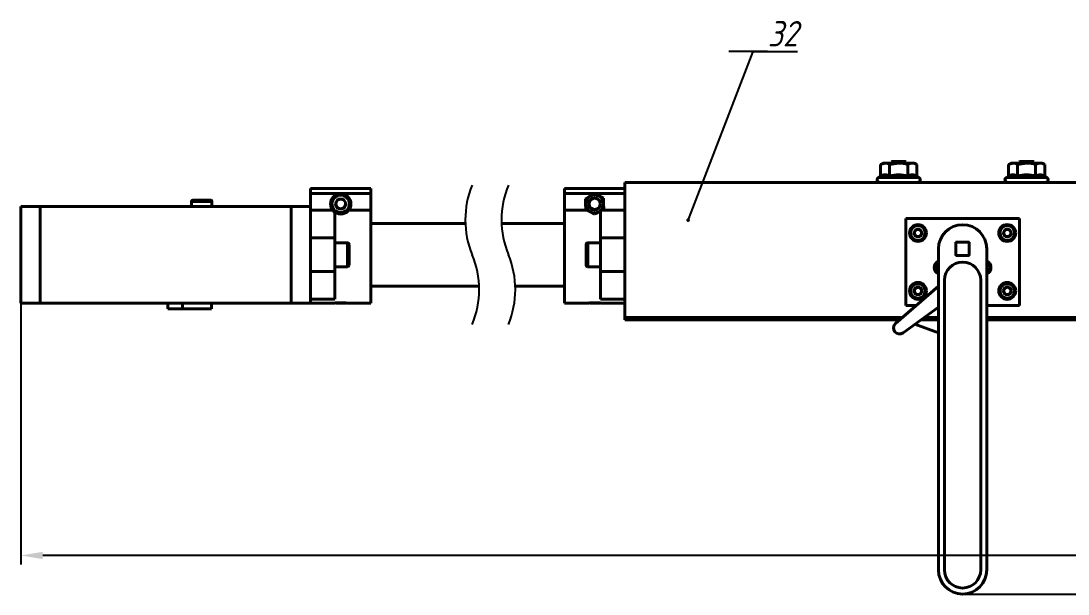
# Model space of a CAD drawing. Header units: millimetres. Extents: x 2231 to 3584, y 106 to 1044.
# Drawn here: x 2304.3 to 2448.9, y 858.6 to 937.8 of the extents above; entities that cross this region are included whole.
import ezdxf
from ezdxf import colors
from ezdxf.entities.mleader import LeaderData, LeaderLine
from ezdxf.math import Vec2, Vec3

# ---------------------------------------------------------------- set-up
doc = ezdxf.new("R2010")
doc.units = ezdxf.units.MM
doc.header["$LTSCALE"] = 0.3
for name, color, linetype, lineweight in [('图形轮廓线', 7, 'Continuous', 40), ('尺寸标注', 7, 'Continuous', 25), ('细实线', 7, 'Continuous', 25)]:
    doc.layers.add(name, color=color, linetype=linetype, lineweight=lineweight)
doc.styles.add('数字样式', font='gbeitc.shx', dxfattribs={"height": 3.5, "bigfont": 'gbcbig.shx'})
doc.dimstyles.new('机械样式 缩小比例3', dxfattribs={"dimtxt": 3.5, "dimasz": 3, "dimexe": 1.25, "dimexo": 0, "dimtad": 1, "dimtoh": 1, "dimdec": 3, "dimlfac": 3, "dimdsep": 46, "dimtxsty": '数字样式', "dimcen": 2.5, "dimadec": 0, "dimazin": 0, "dimtp": 0.03, "dimtm": 0.03, "dimtfac": 1, "dimtdec": 3, "dimtmove": 0, "dimatfit": 3, "dimfxl": 1, "dimarcsym": 0})

# ---------------------------------------------------------------- blocks, each defined once
blk = doc.blocks.new('_Dot')
at = {"color": 0, "linetype": 'ByBlock', "lineweight": -2}
blk.add_line((-0.5, 0), (-1, 0), dxfattribs=at)
at = {"color": 0, "linetype": 'ByBlock', "const_width": 0.5}
blk.add_lwpolyline([(-0.25, 0, 1), (0.25, 0, 1)], format="xyb", close=True, dxfattribs=at)
blk = doc.blocks.new('*D132')
at = {"layer": 'Defpoints', "color": 0, "lineweight": 15, "ltscale": 0.3, "transparency": 16777216}
for p in [(2722.04, 930.49), (2434.38, 858.64), (2787.51, 858.64)]:
    blk.add_point(p, dxfattribs=at)
at = {"layer": '细实线', "color": 0, "lineweight": -2, "ltscale": 0.3, "transparency": 16777216}
for p, q in [((2722.04, 930.49), (2788.76, 930.49)), ((2787.51, 927.49), (2787.51, 861.64)), ((2434.38, 858.64), (2788.76, 858.64))]:
    blk.add_line(p, q, dxfattribs=at)
at = {"layer": '细实线', "color": 0, "lineweight": 15, "ltscale": 0.3, "transparency": 16777216}
for points in [[(2787.01, 927.49), (2788.01, 927.49), (2787.51, 930.49)], [(2787.01, 861.64), (2788.01, 861.64), (2787.51, 858.64)]]:
    blk.add_solid(points, dxfattribs=at)
at = {"layer": '细实线', "color": 0, "lineweight": 15, "ltscale": 0.3, "transparency": 16777216, "insert": (2785.13, 894.57), "char_height": 3.5, "attachment_point": 5, "rotation": 90, "style": '数字样式'}
blk.add_mtext('216', dxfattribs=at)
blk = doc.blocks.new('*D133')
at = {"layer": 'Defpoints', "color": 0, "lineweight": 15, "ltscale": 0.3, "transparency": 16777216}
for p in [(2748.38, 915.83), (2304.32, 898.83), (2304.32, 863.97)]:
    blk.add_point(p, dxfattribs=at)
at = {"layer": '细实线', "color": 0, "lineweight": -2, "ltscale": 0.3, "transparency": 16777216}
for p, q in [((2748.38, 915.83), (2748.38, 862.72)), ((2304.32, 898.83), (2304.32, 862.72)), ((2745.38, 863.97), (2307.32, 863.97))]:
    blk.add_line(p, q, dxfattribs=at)
at = {"layer": '细实线', "color": 0, "lineweight": 15, "ltscale": 0.3, "transparency": 16777216}
for points in [[(2307.32, 864.47), (2307.32, 863.47), (2304.32, 863.97)], [(2745.38, 864.47), (2745.38, 863.47), (2748.38, 863.97)]]:
    blk.add_solid(points, dxfattribs=at)
at = {"layer": '细实线', "color": 0, "lineweight": 15, "ltscale": 0.3, "transparency": 16777216, "insert": (2526.35, 866.35), "char_height": 3.5, "attachment_point": 5, "style": '数字样式'}
blk.add_mtext('1778', dxfattribs=at)

msp = doc.modelspace()

# ---------------------------------------------------------------- linework, layer by layer
at = {"layer": '图形轮廓线', "ltscale": 0.3}
for p, q in [((2424.62617, 918.3935), (2424.54284, 918.31016)), ((2424.62617, 918.3935), (2426.45951, 918.3935)), ((2426.54284, 918.31016), (2426.45951, 918.3935)), ((2442.29285, 918.3935), (2442.2095, 918.31016)), ((2442.29285, 918.3935), (2444.12617, 918.3935)), ((2444.20952, 918.31016), (2444.12617, 918.3935)), ((2423.37618, 918.16016), (2423.04099, 917.96664)), ((2423.04099, 917.96664), (2423.66646, 918.16016)), ((2423.04099, 916.40697), (2423.04099, 917.96664)), ((2423.66646, 918.16016), (2423.37618, 918.16016)), ((2425.54283, 918.16016), (2423.66646, 918.16016)), ((2424.29191, 917.96664), (2425.54283, 918.16016)), ((2424.29191, 916.40697), (2424.29191, 917.96664)), ((2424.54284, 918.31016), (2424.54284, 918.16016)), ((2426.54284, 918.31016), (2424.54284, 918.31016)), ((2427.41923, 918.16016), (2425.54283, 918.16016)), ((2426.54284, 918.16016), (2426.54284, 918.31016)), ((2426.79377, 916.40697), (2426.79377, 917.96664)), ((2427.7095, 918.16016), (2427.41923, 918.16016)), ((2428.0447, 917.96664), (2427.7095, 918.16016)), ((2428.0447, 916.40697), (2428.0447, 917.96664)), ((2441.04284, 918.16016), (2440.70766, 917.96664)), ((2440.70766, 917.96664), (2441.33312, 918.16016)), ((2440.70766, 916.40697), (2440.70766, 917.96664)), ((2441.33312, 918.16016), (2441.04284, 918.16016)), ((2443.20951, 918.16016), (2441.33312, 918.16016)), ((2441.95859, 917.96664), (2443.20951, 918.16016)), ((2441.95859, 916.40697), (2441.95859, 917.96664)), ((2442.2095, 918.31016), (2442.2095, 918.16016)), ((2444.20952, 918.31016), (2442.2095, 918.31016)), ((2445.0859, 918.16016), (2443.20951, 918.16016)), ((2444.20952, 918.16016), (2444.20952, 918.31016)), ((2444.46043, 916.40697), (2444.46043, 917.96664)), ((2445.37618, 918.16016), (2445.0859, 918.16016)), ((2445.71135, 917.96664), (2445.37618, 918.16016)), ((2445.71135, 916.40697), (2445.71135, 917.96664)), ((2454.37618, 915.4935), (2387.7095, 915.4935)), ((2387.7095, 896.82683), (2387.7095, 915.4935)), ((2422.91898, 916.23409), (2422.7616, 916.1607)), ((2422.7616, 916.1607), (2424.15222, 916.1607)), ((2424.15222, 916.1607), (2428.32408, 916.1607)), ((2428.32408, 916.1607), (2428.16671, 916.23409)), ((2440.58563, 916.23409), (2440.42826, 916.1607)), ((2440.42826, 916.1607), (2441.81887, 916.1607)), ((2441.81887, 916.1607), (2445.99076, 916.1607)), ((2445.99076, 916.1607), (2445.83337, 916.23409)), ((2344.31792, 914.65753), (2352.65125, 914.65753)), ((2344.31792, 913.97399), (2344.31792, 914.65753)), ((2352.65125, 914.65753), (2352.65125, 913.97399)), ((2379.37618, 914.65753), (2387.7095, 914.65753)), ((2379.37618, 913.97399), (2379.37618, 914.65753)), ((2327.86573, 912.82704), (2327.86573, 912.16016)), ((2328.10478, 912.82704), (2327.86573, 912.82704)), ((2328.07407, 913.03538), (2328.27795, 913.03538)), ((2330.69905, 912.82704), (2328.10478, 912.82704)), ((2328.27795, 913.03538), (2330.49072, 913.03538)), ((2330.69905, 912.16016), (2330.69905, 912.82704)), ((2352.65125, 913.97399), (2344.31792, 913.97399)), ((2344.31792, 912.16016), (2344.31792, 913.97399)), ((2347.71479, 912.5223), (2348.09968, 913.18897)), ((2348.09968, 913.18897), (2348.86949, 913.18897)), ((2348.86949, 913.18897), (2349.25438, 912.5223)), ((2352.65125, 913.97399), (2352.65125, 911.64066)), ((2379.37618, 913.97399), (2387.7095, 913.97399)), ((2379.37618, 911.64066), (2379.37618, 913.97399)), ((2382.26855, 913.1894), (2382.29827, 912.47084)), ((2383.48341, 913.95941), (2382.876, 913.5744)), ((2384.12055, 913.62586), (2383.48341, 913.95941)), ((2384.75772, 913.29232), (2384.12055, 913.62586)), ((2384.7874, 912.57377), (2384.75772, 913.29232)), ((2384.81713, 911.85521), (2384.7874, 912.57377)), ((2304.31792, 898.82683), (2304.31792, 912.16016)), ((2306.98459, 912.16016), (2304.31792, 912.16016)), ((2306.98459, 898.82683), (2306.98459, 912.16016)), ((2341.65125, 912.16016), (2306.98459, 912.16016)), ((2341.65125, 898.82683), (2341.65125, 912.16016)), ((2344.31792, 912.16016), (2341.65125, 912.16016)), ((2344.31792, 898.82683), (2344.31792, 912.16016)), ((2347.37568, 911.64066), (2344.31792, 911.64066)), ((2347.65125, 907.82683), (2347.65125, 911.37666)), ((2348.09968, 911.85564), (2347.71479, 912.5223)), ((2348.86949, 911.85564), (2348.09968, 911.85564)), ((2349.25438, 912.5223), (2348.86949, 911.85564)), ((2352.65125, 911.64066), (2349.59349, 911.64066)), ((2352.65125, 911.64066), (2352.65125, 898.82683)), ((2379.37618, 898.82683), (2379.37618, 911.64066)), ((2379.37618, 911.64066), (2382.54122, 911.64066)), ((2382.29827, 912.47084), (2382.328, 911.75229)), ((2382.328, 911.75229), (2382.96513, 911.41874)), ((2382.96513, 911.41874), (2383.60226, 911.0852)), ((2384.20967, 911.47021), (2384.81713, 911.85521)), ((2384.37617, 907.82683), (2384.37617, 911.57573)), ((2384.47861, 911.64066), (2387.7095, 911.64066)), ((2365.69082, 909.82683), (2352.65125, 909.82683)), ((2379.37618, 909.82683), (2370.69082, 909.82683)), ((2426.54284, 898.4994), (2426.54284, 910.4994)), ((2426.54284, 910.4994), (2442.2095, 910.4994)), ((2442.2095, 898.4994), (2442.2095, 910.4994)), ((2427.63215, 908.4994), (2427.92084, 908.9994)), ((2427.92084, 907.9994), (2427.63215, 908.4994)), ((2427.92084, 908.9994), (2428.49819, 908.9994)), ((2428.49819, 908.9994), (2428.78685, 908.4994)), ((2428.78685, 908.4994), (2428.49819, 907.9994)), ((2439.96549, 908.4994), (2440.25417, 908.9994)), ((2440.25417, 907.9994), (2439.96549, 908.4994)), ((2440.25417, 908.9994), (2440.83152, 908.9994)), ((2440.83152, 908.9994), (2441.12019, 908.4994)), ((2441.12019, 908.4994), (2440.83152, 907.9994)), ((2347.65125, 907.82683), (2344.31792, 907.82683)), ((2347.65125, 903.16016), (2347.65125, 907.82683)), ((2349.40124, 907.16016), (2347.65125, 907.16016)), ((2349.40124, 903.82683), (2349.40124, 907.16016)), ((2349.65127, 906.91016), (2349.65127, 904.07683)), ((2382.37616, 904.07683), (2382.37616, 906.91016)), ((2384.37617, 907.16016), (2382.62618, 907.16016)), ((2382.62618, 907.16016), (2382.62618, 903.82683)), ((2384.37617, 907.82683), (2387.7095, 907.82683)), ((2384.37617, 903.16016), (2384.37617, 907.82683)), ((2428.49819, 907.9994), (2427.92084, 907.9994)), ((2433.4595, 907.22683), (2433.4595, 905.39349)), ((2435.29284, 907.22683), (2433.4595, 907.22683)), ((2433.4595, 907.06017), (2433.4595, 905.56016)), ((2435.12619, 907.22683), (2433.62618, 907.22683)), ((2435.29284, 905.39349), (2435.29284, 907.22683)), ((2435.29284, 905.56016), (2435.29284, 907.06017)), ((2440.83152, 907.9994), (2440.25417, 907.9994)), ((2431.04283, 906.31016), (2431.04283, 861.97683)), ((2433.4595, 905.39349), (2435.29284, 905.39349)), ((2433.62618, 905.39349), (2435.12619, 905.39349)), ((2437.70951, 861.97683), (2437.70951, 906.31016)), ((2347.65125, 903.16016), (2344.31792, 903.16016)), ((2347.65125, 903.82683), (2349.40124, 903.82683)), ((2347.65125, 903.16016), (2347.65125, 899.34634)), ((2382.62618, 903.82683), (2384.37617, 903.82683)), ((2384.37617, 903.16016), (2387.7095, 903.16016)), ((2384.37617, 903.16016), (2384.37617, 899.34634)), ((2430.92616, 903.63683), (2430.92616, 903.85016)), ((2430.92616, 903.85016), (2431.04283, 903.85016)), ((2431.04283, 903.63683), (2430.92616, 903.63683)), ((2437.70951, 903.74688), (2437.83595, 903.71448)), ((2437.78302, 903.50782), (2437.70951, 903.52666)), ((2437.83595, 903.71448), (2437.78302, 903.50782)), ((2352.65125, 901.16016), (2367.59745, 901.16016)), ((2372.59746, 901.16016), (2379.37618, 901.16016)), ((2431.04283, 901.17477), (2425.1138, 896.01)), ((2427.63215, 900.4994), (2427.92084, 900.9994)), ((2427.92084, 900.9994), (2428.49819, 900.9994)), ((2428.49819, 900.9994), (2428.78685, 900.4994)), ((2431.87616, 901.97683), (2431.87616, 861.97683)), ((2436.87618, 861.97683), (2436.87618, 901.97683)), ((2439.96549, 900.4994), (2440.25417, 900.9994)), ((2440.25417, 900.9994), (2440.83152, 900.9994)), ((2440.83152, 900.9994), (2441.12019, 900.4994)), ((2427.92084, 899.9994), (2427.63215, 900.4994)), ((2428.49819, 899.9994), (2427.92084, 899.9994)), ((2428.78685, 900.4994), (2428.49819, 899.9994)), ((2440.25417, 899.9994), (2439.96549, 900.4994)), ((2440.83152, 899.9994), (2440.25417, 899.9994)), ((2441.12019, 900.4994), (2440.83152, 899.9994)), ((2306.98459, 898.82683), (2304.31792, 898.82683)), ((2341.65125, 898.82683), (2306.98459, 898.82683)), ((2324.61572, 898.82683), (2324.61572, 898.03538)), ((2326.61574, 898.82683), (2326.61574, 898.03538)), ((2330.61573, 898.03538), (2330.61573, 898.82683)), ((2344.31792, 898.82683), (2341.65125, 898.82683)), ((2347.65125, 899.34634), (2344.31792, 899.34634)), ((2344.31792, 898.82683), (2347.66174, 898.82683)), ((2349.17359, 898.82683), (2347.79557, 898.82683)), ((2349.31792, 898.82683), (2352.65125, 898.82683)), ((2379.37618, 898.82683), (2382.70951, 898.82683)), ((2383.92588, 898.82683), (2382.85383, 898.82683)), ((2384.23185, 898.82683), (2383.92588, 898.82683)), ((2384.36568, 898.82683), (2387.7095, 898.82683)), ((2384.37617, 899.34634), (2387.7095, 899.34634)), ((2426.14992, 894.7067), (2431.04283, 898.25001)), ((2427.97156, 898.4994), (2426.54284, 898.4994)), ((2442.2095, 898.4994), (2437.70951, 898.4994)), ((2437.70951, 898.4935), (2439.37618, 898.4935)), ((2439.37618, 898.4994), (2439.37618, 898.4935)), ((2326.61574, 898.03538), (2324.61572, 898.03538)), ((2326.61574, 898.03538), (2330.61573, 898.03538)), ((2426.0515, 896.82683), (2387.7095, 896.82683)), ((2387.7095, 896.82683), (2387.7095, 896.4935)), ((2431.04283, 896.82683), (2429.07759, 896.82683)), ((2454.37618, 896.82683), (2437.70951, 896.82683)), ((2387.7095, 896.4935), (2425.66884, 896.4935)), ((2431.04283, 894.69246), (2427.78198, 895.88858)), ((2428.6173, 896.4935), (2431.04283, 896.4935)), ((2437.70951, 896.4935), (2454.37618, 896.4935))]:
    msp.add_line(p, q, dxfattribs=at)
at = {"layer": '图形轮廓线', "ltscale": 0.3, "flags": 128}
for points in [[(2382.876, 913.5744), (2382.40234, 913.27419), (2382.26855, 913.1894)], [(2383.60226, 911.0852), (2383.73606, 911.16999), (2384.20967, 911.47021)]]:
    msp.add_lwpolyline(points, dxfattribs=at)
at = {"layer": '图形轮廓线', "ltscale": 0.3}
for centre, radius in [((2348.48459, 912.52231), 1.41666), ((2348.48459, 912.52231), 1.20834), ((2383.54284, 912.52229), 0.83335), ((2383.54284, 912.52231), 0.76668), ((2428.20951, 908.49939), 1.16666), ((2440.54283, 908.4994), 1.16667), ((2428.20951, 908.4994), 0.99999), ((2440.54284, 908.4994), 0.99999), ((2428.20951, 900.49939), 1.16666), ((2428.20951, 900.4994), 0.99999), ((2440.54283, 900.4994), 1.16667), ((2440.54284, 900.4994), 0.99999)]:
    msp.add_circle(centre, radius, dxfattribs=at)
for centre, radius, start, end in [((2422.90951, 915.84349), 0.35, 114.9984951, 269.9986849), ((2428.17618, 915.84349), 0.35, 269.9980626, 65.0015049), ((2440.57617, 915.84349), 0.35, 114.9984951, 270.0019374), ((2445.84283, 915.8435), 0.35, 270.0020191, 64.9975484), ((2328.07409, 912.82702), 0.20836, 90.005885, 179.992749), ((2330.49076, 912.82708), 0.20829, 359.9885956, 90.0127704), ((2348.4845, 912.5223), 0.6666, 149.9964455, 210.0035545), ((2348.48459, 912.52229), 0.66668, 89.9989971, 149.9991949), ((2348.48458, 912.52229), 0.66668, 30.0008052, 89.9975877), ((2348.48467, 912.5223), 0.6666, 329.9964455, 30.0035545), ((2383.54291, 912.52226), 1.24569, 122.3688667, 182.365806), ((2383.54284, 912.52234), 1.24559, 62.3674001, 122.3683059), ((2383.54299, 912.5224), 1.24547, 2.3636717, 62.3722667), ((2383.543, 912.52222), 1.24547, 302.3628259, 2.3718998), ((2348.48459, 912.52232), 0.66668, 210.0005669, 270.0010562), ((2348.48458, 912.52232), 0.66668, 270.0023589, 329.9994331), ((2383.5429, 912.52234), 1.24569, 182.3693696, 242.3665076), ((2383.54284, 912.52225), 1.24558, 242.3671183, 302.3685878), ((2428.20945, 908.4994), 0.49995, 149.9964277, 210.0035723), ((2428.20949, 908.49942), 0.49998, 89.9989813, 150.0016723), ((2428.2095, 908.49937), 0.49998, 209.9986453, 270.0009476), ((2428.20951, 908.49942), 0.49998, 29.9983277, 90.0010187), ((2428.20951, 908.49937), 0.49998, 269.9990524, 330.0013547), ((2428.20956, 908.4994), 0.49995, 329.9964277, 30.0035723), ((2434.37617, 906.31015), 3.33334, 0.0001387, 179.9998613), ((2440.54278, 908.4994), 0.49995, 149.9964277, 210.0035723), ((2440.54283, 908.49942), 0.49998, 89.9989813, 150.0016723), ((2440.54283, 908.49937), 0.49998, 209.9986453, 270.0009476), ((2440.54285, 908.49942), 0.49998, 29.9983277, 90.0010187), ((2440.54285, 908.49937), 0.49998, 269.9990524, 330.0013547), ((2440.5429, 908.4994), 0.49995, 329.9964277, 30.0035723), ((2349.40124, 906.91014), 0.25002, 0.004554, 90.0002839), ((2382.62618, 906.91014), 0.25002, 89.9997161, 179.995446), ((2433.62617, 907.06017), 0.16667, 89.9973775, 179.9996343), ((2435.12617, 907.06017), 0.16667, 0.0003657, 89.9957921), ((2433.62617, 905.56016), 0.16667, 179.9999388, 270.0026225), ((2435.12617, 905.56016), 0.16667, 270.0042078, 0.0000612), ((2349.40125, 904.07685), 0.25002, 269.9994732, 359.9956889), ((2382.62618, 904.07685), 0.25002, 180.0043111, 270.0005268), ((2431.45951, 903.7435), 1, 114.6250931, 245.3749069), ((2431.45949, 903.7435), 0.86666, 118.7356131, 241.2643869), ((2434.37617, 901.97682), 2.50001, 0.000185, 179.999815), ((2437.29283, 903.7435), 1.00001, 294.6252642, 65.3747358), ((2437.29282, 903.7435), 0.86668, 298.7372203, 61.2627797), ((2428.20949, 900.49942), 0.49998, 89.9990168, 150.0015135), ((2428.20951, 900.49942), 0.49998, 29.9984865, 90.0009832), ((2440.54283, 900.49942), 0.49998, 89.9990168, 150.0015135), ((2440.54285, 900.49942), 0.49998, 29.9984865, 90.0009832), ((2428.20945, 900.4994), 0.49995, 149.9964633, 210.0035367), ((2428.2095, 900.49937), 0.49998, 209.9986453, 270.0009476), ((2428.20951, 900.49937), 0.49998, 269.9990524, 330.0013547), ((2428.20956, 900.4994), 0.49995, 329.9964633, 30.0035367), ((2440.54278, 900.4994), 0.49995, 149.9964633, 210.0035367), ((2440.54283, 900.49937), 0.49998, 209.9986453, 270.0009476), ((2440.54285, 900.49937), 0.49998, 269.9990524, 330.0013547), ((2440.54289, 900.4994), 0.49995, 329.9964633, 30.0035367), ((2425.66116, 895.38164), 0.83333, 131.0588851, 305.9106629), ((2434.37617, 861.97683), 3.33334, 180.000096, 359.999904), ((2434.37617, 861.97683), 2.50001, 180.0001138, 359.9998862)]:
    msp.add_arc(centre, radius, start, end, dxfattribs=at)
for points, knots in [([(2423.66646, 918.16016), (2423.6813, 918.15996), (2423.90045, 918.15693), (2424.10304, 918.05845), (2424.29191, 917.96664)], [0, 0, 0, 0, 0.067748066, 1, 1, 1, 1]), ([(2425.54283, 918.16016), (2425.5725, 918.15997), (2425.99492, 918.15722), (2426.40888, 918.05846), (2426.79377, 917.96664)], [0, 0, 0, 0, 0.070222297, 1, 1, 1, 1]), ([(2426.79377, 917.96664), (2426.94161, 918.04262), (2427.14113, 918.14515), (2427.36201, 918.15707), (2427.41923, 918.16016)], [0, 0, 0, 0, 0.7409670598, 1, 1, 1, 1]), ([(2427.41923, 918.16016), (2427.58001, 918.13638), (2427.80038, 918.10377), (2427.9927, 917.99583), (2428.0447, 917.96664)], [0, 0, 0, 0, 0.729609139, 1, 1, 1, 1]), ([(2441.33312, 918.16016), (2441.34796, 918.15996), (2441.56712, 918.15693), (2441.76972, 918.05845), (2441.95859, 917.96664)], [0, 0, 0, 0, 0.067746181, 1, 1, 1, 1]), ([(2443.20951, 918.16016), (2443.23917, 918.15997), (2443.66159, 918.15722), (2444.07554, 918.05846), (2444.46043, 917.96664)], [0, 0, 0, 0, 0.070207716, 1, 1, 1, 1]), ([(2444.46043, 917.96664), (2444.60827, 918.04262), (2444.8078, 918.14515), (2445.02868, 918.15707), (2445.0859, 918.16016)], [0, 0, 0, 0, 0.740944837, 1, 1, 1, 1]), ([(2445.0859, 918.16016), (2445.24668, 918.13637), (2445.46705, 918.10377), (2445.65935, 917.99583), (2445.71135, 917.96664)], [0, 0, 0, 0, 0.729601205, 1, 1, 1, 1]), ([(2422.91898, 916.23409), (2422.91945, 916.23431), (2422.93304, 916.24066), (2422.96446, 916.25931), (2423.00404, 916.29774), (2423.03467, 916.34997), (2423.03888, 916.38794), (2423.04099, 916.40697)], [0, 0, 0, 0, 0.007007454, 0.20252495, 0.489540517, 0.744172296, 1, 1, 1, 1]), ([(2424.23091, 916.23409), (2424.01705, 916.3166), (2423.72694, 916.42853), (2423.27007, 916.37812), (2423.05742, 916.29088), (2422.91898, 916.23409)], [0, 0, 0, 0, 0.494633166, 0.670974905, 1, 1, 1, 1]), ([(2423.04099, 916.40697), (2423.24851, 916.48001), (2423.66534, 916.62672), (2424.08246, 916.48042), (2424.29191, 916.40697)], [0, 0, 0, 0, 0.497869459, 1, 1, 1, 1]), ([(2424.23091, 916.23409), (2424.23115, 916.23431), (2424.2384, 916.24118), (2424.25551, 916.26194), (2424.27476, 916.30135), (2424.28905, 916.3523), (2424.29093, 916.38822), (2424.29191, 916.40697)], [0, 0, 0, 0, 0.005112679, 0.159761154, 0.426508733, 0.700553702, 1, 1, 1, 1]), ([(2426.85477, 916.23409), (2426.41717, 916.31626), (2425.82319, 916.42778), (2424.93839, 916.38005), (2424.50708, 916.29107), (2424.23091, 916.23409)], [0, 0, 0, 0, 0.501632884, 0.680894709, 1, 1, 1, 1]), ([(2424.29191, 916.40697), (2424.707, 916.48), (2425.54087, 916.62672), (2426.37491, 916.48043), (2426.79377, 916.40697)], [0, 0, 0, 0, 0.497779084, 1, 1, 1, 1]), ([(2426.79377, 916.40697), (2427.00227, 916.48022), (2427.41925, 916.62672), (2427.83622, 916.48022), (2428.0447, 916.40697)], [0, 0, 0, 0, 0.500022585, 1, 1, 1, 1]), ([(2426.79377, 916.40697), (2426.79475, 916.38822), (2426.79663, 916.3523), (2426.81092, 916.30135), (2426.83018, 916.26194), (2426.84729, 916.24118), (2426.85454, 916.23431), (2426.85477, 916.23409)], [0, 0, 0, 0, 0.299446298, 0.573491267, 0.840238846, 0.994887321, 1, 1, 1, 1]), ([(2428.16671, 916.23409), (2427.94835, 916.31663), (2427.65412, 916.42784), (2427.19688, 916.37965), (2426.98912, 916.29125), (2426.85477, 916.23409)], [0, 0, 0, 0, 0.504205571, 0.679406378, 1, 1, 1, 1]), ([(2428.0447, 916.40697), (2428.0468, 916.38794), (2428.05101, 916.34997), (2428.08164, 916.29774), (2428.12122, 916.25931), (2428.15264, 916.24066), (2428.16624, 916.23431), (2428.16671, 916.23409)], [0, 0, 0, 0, 0.255827704, 0.510459483, 0.79747505, 0.992992546, 1, 1, 1, 1]), ([(2440.58563, 916.23409), (2440.5861, 916.23431), (2440.59971, 916.24066), (2440.63114, 916.2593), (2440.67069, 916.29775), (2440.70136, 916.34996), (2440.70556, 916.38794), (2440.70766, 916.40697)], [0, 0, 0, 0, 0.007007061, 0.202590461, 0.489525938, 0.74418663, 1, 1, 1, 1]), ([(2441.89757, 916.23409), (2441.68371, 916.3166), (2441.39361, 916.42853), (2440.93674, 916.37811), (2440.72409, 916.29088), (2440.58563, 916.23409)], [0, 0, 0, 0, 0.494633293, 0.670960683, 1, 1, 1, 1]), ([(2440.70766, 916.40697), (2440.91518, 916.48001), (2441.33201, 916.62672), (2441.74913, 916.48043), (2441.95859, 916.40697)], [0, 0, 0, 0, 0.497854636, 1, 1, 1, 1]), ([(2441.89757, 916.23409), (2441.8978, 916.23431), (2441.90506, 916.24118), (2441.92217, 916.26194), (2441.94142, 916.30135), (2441.95571, 916.3523), (2441.9576, 916.38822), (2441.95859, 916.40697)], [0, 0, 0, 0, 0.00511263, 0.159759619, 0.426504636, 0.700546971, 1, 1, 1, 1]), ([(2444.52145, 916.23409), (2444.08385, 916.31626), (2443.48986, 916.42778), (2442.60506, 916.38006), (2442.17374, 916.29107), (2441.89757, 916.23409)], [0, 0, 0, 0, 0.501629125, 0.6808971, 1, 1, 1, 1]), ([(2441.95859, 916.40697), (2442.37367, 916.48), (2443.20754, 916.62672), (2444.04156, 916.48043), (2444.46043, 916.40697)], [0, 0, 0, 0, 0.49777515, 1, 1, 1, 1]), ([(2444.46043, 916.40697), (2444.66893, 916.48022), (2445.08591, 916.62672), (2445.50288, 916.48022), (2445.71135, 916.40697)], [0, 0, 0, 0, 0.500022585, 1, 1, 1, 1]), ([(2444.46043, 916.40697), (2444.46142, 916.38822), (2444.46332, 916.35231), (2444.47758, 916.30133), (2444.49691, 916.26201), (2444.51386, 916.24108), (2444.52121, 916.23431), (2444.52145, 916.23409)], [0, 0, 0, 0, 0.299444358, 0.573478759, 0.840167716, 0.994810227, 1, 1, 1, 1]), ([(2445.83337, 916.23409), (2445.61501, 916.31663), (2445.32078, 916.42784), (2444.86355, 916.37965), (2444.65579, 916.29125), (2444.52145, 916.23409)], [0, 0, 0, 0, 0.504212526, 0.67941575, 1, 1, 1, 1]), ([(2445.71135, 916.40697), (2445.71346, 916.38794), (2445.71767, 916.34997), (2445.74831, 916.29775), (2445.78786, 916.25926), (2445.81934, 916.24074), (2445.8329, 916.23431), (2445.83337, 916.23409)], [0, 0, 0, 0, 0.2558287217, 0.5104615129, 0.7974782218, 0.9930733592, 1, 1, 1, 1]), ([(2347.66174, 898.82813), (2347.66513, 898.82855), (2347.70368, 898.8333), (2347.80378, 898.84469), (2347.98218, 898.86123), (2348.21751, 898.87544), (2348.48276, 898.88103), (2348.74752, 898.87558), (2348.98253, 898.86157), (2349.16208, 898.84505), (2349.26757, 898.83308), (2349.31078, 898.82771), (2349.31792, 898.82683)], [0, 0, 0, 0, 0.006172863, 0.070173765, 0.182030181, 0.329840527, 0.496062864, 0.661254144, 0.808170919, 0.921342035, 0.987002526, 1, 1, 1, 1]), ([(2382.70951, 898.82683), (2382.72503, 898.82874), (2382.7852, 898.83613), (2382.91464, 898.85007), (2383.11515, 898.86666), (2383.36314, 898.8786), (2383.63483, 898.88008), (2383.88164, 898.87259), (2384.13234, 898.853), (2384.21707, 898.8461), (2384.39715, 898.82428), (2384.36753, 898.8279), (2384.36568, 898.82813)], [0, 0, 0, 0, 0.028077532, 0.108858052, 0.233757472, 0.38899161, 0.555921681, 0.715711696, 0.852020062, 0.949850891, 0.996861313, 1, 1, 1, 1])]:
    msp.add_open_spline(points, degree=3, knots=knots, dxfattribs=at)
at = {"layer": '细实线', "lineweight": 15, "ltscale": 0.3}
for p, q in [((2424.62617, 918.3935), (2424.62617, 918.16016)), ((2426.45951, 918.3935), (2426.45951, 918.16016)), ((2442.29285, 918.3935), (2442.29285, 918.16016)), ((2444.12617, 918.3935), (2444.12617, 918.16016))]:
    msp.add_line(p, q, dxfattribs=at)
at = {"layer": '细实线', "ltscale": 0.3}
for centre, start, end in [((2378.19413, 910.306), 157.3801351, 202.6198649), ((2383.19413, 910.306), 157.3801351, 202.6198649), ((2355.09413, 900.681), 337.3801351, 22.6198649), ((2360.09413, 900.681), 337.3801351, 22.6198649)]:
    msp.add_arc(centre, 12.5125, start, end, dxfattribs=at)

# ---------------------------------------------------------------- dimensions: what is measured, and where the dimension line sits
at = {"layer": '细实线', "lineweight": 15, "ltscale": 0.3}
dim = msp.add_linear_dim(base=(2787.50747, 858.64349), p1=(2722.04284, 930.4935), p2=(2434.37617, 858.64349), angle=90, text='216', dimstyle='机械样式 缩小比例3', dxfattribs=at)
dim.commit()
dim.dimension.update_dxf_attribs({"geometry": '*D132', "text_midpoint": (2785.13247, 894.56849)})
dim = msp.add_linear_dim(base=(2304.31792, 863.97139), p1=(2748.37617, 915.82683), p2=(2304.31792, 898.82683), text='1778', dimstyle='机械样式 缩小比例3', dxfattribs=at)
dim.commit()
dim.dimension.update_dxf_attribs({"geometry": '*D133', "text_midpoint": (2526.34705, 866.34639)})

# ---------------------------------------------------------------- leaders
at = {"layer": '尺寸标注', "ltscale": 0.3}
ml = msp.add_multileader_mtext('Standard', dxfattribs=at)
ml.set_content('\\L{\\L32}', color=256, style='数字样式')
ml.set_leader_properties()
ml.set_arrow_properties(name='DOT')
ml.build(insert=Vec2(0, 0))
ml.multileader.update_dxf_attribs({"text_left_attachment_type": 8, "text_right_attachment_type": 8, "dogleg_length": 2, "arrow_head_size": 0.5})
ctx = ml.context
ctx.base_point, ctx.char_height, ctx.arrow_head_size, ctx.landing_gap_size, ctx.plane_origin = Vec3(2407.44913, 933.56909), 3.5, 0.5, 0, Vec3(2396.46742, 910.27296)
ctx.left_attachment, ctx.right_attachment = 8, 8
notes = []
notes.append((ctx, [(0, (1, 1, 0), (2405.44913, 933.56909), (1, 0), 2, [(0, [(2396.46742, 910.27296)], 0, [])])]))
ctx.mtext.insert, ctx.mtext.flow_direction = Vec3(2407.44913, 937.76909), 5
for ctx, leaders in notes:
    for number, flags, end, landing, length, lines in leaders:
        leader = LeaderData()
        leader.index, (leader.has_last_leader_line, leader.has_dogleg_vector, leader.attachment_direction) = number, flags
        leader.last_leader_point, leader.dogleg_vector, leader.dogleg_length = Vec3(end), Vec3(landing), length
        for number, points, colour, breaks in lines:
            line = LeaderLine()
            line.index, line.vertices, line.color, line.breaks = number, Vec3.list(points), colors.encode_raw_color(colour), breaks
            leader.lines.append(line)
        ctx.leaders.append(leader)

doc.saveas('drawing.dxf')
